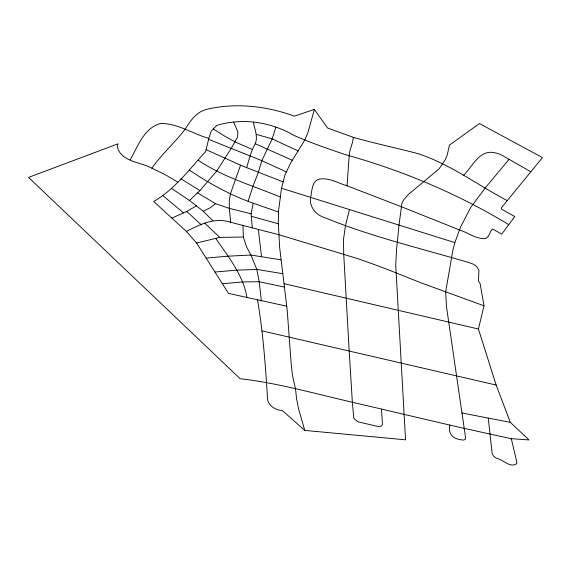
<?xml version="1.0" encoding="UTF-8"?>
<svg xmlns="http://www.w3.org/2000/svg" width="571" height="571" viewBox="0 0 571 571"><rect width="100%" height="100%" fill="white"/><g stroke="black" fill="none" stroke-linecap="round" stroke-linejoin="round"><path stroke-width="0.86" d="M347.047 185.796L349.195 155.762L349.823 151.015L352.592 142.043L353.328 137.326L327.547 127.99L314.371 109.404L294.386 116.17C266.707 106.013 235.666 102.495 206.788 109.297C196.403 111.809 190.314 120.838 185.04 129.339C174.669 142.886 161.679 154.191 151.836 168.16C140.502 161.786 119.803 161.8 117.298 146.005L118.076 143.792L28.55 177.41L240.12 378.709C278.198 383.034 315.085 393.726 352.35 402.248L459.412 427.322L500.496 436.351L511.302 438.649L529.046 439.941L510.331 422.362L496.163 385.061L478.419 329.017L483.98 305.792L480.125 283.609L478.505 281.118L478.912 270.211L476.614 266.464A9.172 5.574 24.3 0 0 470.583 263.145L468.356 262.417C420.306 248.214 371.143 236.68 324.699 217.644C315.963 215.06 309.061 206.788 310.603 197.395C312.173 190.229 311.845 178.566 322.037 178.809C330.88 178.473 338.774 183.377 347.047 185.796L401.413 206.731L459.669 230.034C468.163 232.668 475.879 239.056 485.1 238.664C489.625 237.193 489.447 231.847 492.502 228.942L501.723 234.117L514.785 216.566L501.695 209.25L501.381 207.787L542.45 157.589L479.44 123.557L449.413 145.155L447.229 155.069L445.316 159.702L439.035 168.93L408.893 194.004L403.768 199.7L401.97 202.955L399.015 225.06L396.538 249.713L395.732 265.051L405.538 439.82L304.757 430.406L282.538 410.713C274.901 410.064 266.793 405.046 267.399 396.402C265.372 364.17 262.974 331.851 257.535 299.982M314.371 109.404L307.94 132.536L304.893 139.874L290.653 162.906L284.922 175.097L281.51 188.259L278.527 211.006L278.32 222.761L279.576 246.822L287.234 310.41L291.074 362.578L292.488 375.568L295.521 388.808L296.592 398.979L298.712 409.364L304.757 430.406M483.98 305.792L420.834 282.752L396.174 272.945A499.546 303.408 24.3 0 0 356.932 258.392L279.126 234.767L252.303 227.879L251.119 213.84L253.174 203.205C230.37 195.118 209.207 183.477 189.194 169.972M508.611 224.56C457.371 193.448 401.891 170.329 344.227 154.284C327.29 148.446 310.331 142.657 293.929 135.398C271.004 121.93 242.268 117.597 216.78 125.434L211.213 131.08L208.815 138.382L205.688 151.515C189.493 169.102 174.74 189.379 153.699 201.513L186.382 231.405L196.588 242.982L228.493 293.394L286.756 306.192M281.51 188.259L349.431 209.557L345.441 225.773L343.471 239.684L343.728 254.252L349.188 351.072L352.35 402.248L353.827 418.229L356.597 420.998L358.574 421.955L378.038 426.501L380.086 426.373L381.664 425.695L382.456 424.467L381.492 409.122M530.737 171.714L509.075 159.323L485.257 187.938L470.804 207.302L460.576 226.98L454.851 242.604L452.903 250.098L445.651 291.945L446.508 306.784L465.508 437.315L465.415 439.142L463.766 440.084C454.116 439.442 447.928 435.616 449.791 425.045M283.159 181.878L246.679 167.653C249.063 159.53 251.019 151.165 255.216 143.728C258.263 136.633 254.659 129.196 253.317 122.165M275.857 127.162L272.181 138.889L261.818 160.651L258.413 172.199L253.053 186.003L248.135 201.213M206.138 149.652L240.562 165.183L230.42 193.79L229.299 200.828L229.292 208.344L230.713 222.269L252.303 227.879M130.345 159.752C137.768 146.283 144.07 128.025 160.43 123.486C177.602 123.165 192.663 133.914 208.815 138.382M463.374 175.49C472.588 166.718 479.497 148.774 495.136 152.9C500.346 153.492 504.521 157.032 509.075 159.323M171.471 188.409L189.479 200.478L199.914 190.6L216.744 170.993L231.219 148.403L237.465 137.24L237.971 132.079L233.639 122.13M251.119 213.84L229.292 208.344L215.553 203.69L210.67 207.53L203.24 211.241L189.479 200.478M171.878 218.101L186.746 211.448L196.36 205.86M186.382 231.405C200.457 224.31 214.582 217.044 230.713 222.269M196.588 242.982L219.864 237.415L243.36 237.029L246.708 247.15L250.897 255.037L256.807 269.412L259.191 281.731L261.354 300.831M222.39 283.744L243.053 281.924L259.191 281.731L284.601 287.099M206.145 258.092L228.314 256.165L250.897 255.037L280.853 259.819M214.974 272.039L236.522 270.162L256.807 269.412L282.766 273.709M461.875 412.976L510.331 422.362M262.046 330.866L496.163 385.061M284.222 283.723L478.419 329.017M353.328 137.326C374.612 143.471 396.331 147.925 417.744 153.578C449.905 163.977 477.37 184.904 507.091 200.535M251.326 216.273L278.391 223.825M256.215 134.328L272.181 138.889L298.298 150.994M349.431 209.557L454.851 242.604M253.174 203.205L278.512 212.034M280.254 196.981C252.603 185.532 223.418 177.238 198.358 160.33M208.586 139.338L261.818 160.651L286.406 171.921M240.562 165.183L246.679 167.653M255.216 143.728L292.323 160.308M252.353 149.531L235.124 141.894L224.967 136.312L213.276 128.989M151.836 168.16L165.126 174.647L177.781 182.092M197.659 192.934L215.553 203.69M180.879 178.773L199.914 190.6M162.963 195.653L183.569 212.954M186.746 211.448L201.32 224.824M204.604 223.097L219.864 237.415M203.24 211.241L212.79 220.649M215.759 238.393C228.229 256.807 243.325 275.079 246.972 297.641M511.302 438.649L516.919 462.403L516.555 463.823C509.867 468.406 502.63 459.005 496.113 458.156L493.537 456.065L492.202 453.66L488.241 418.086M258.328 229.428L261.539 256.665M242.989 225.781L243.36 237.029"/></g></svg>
